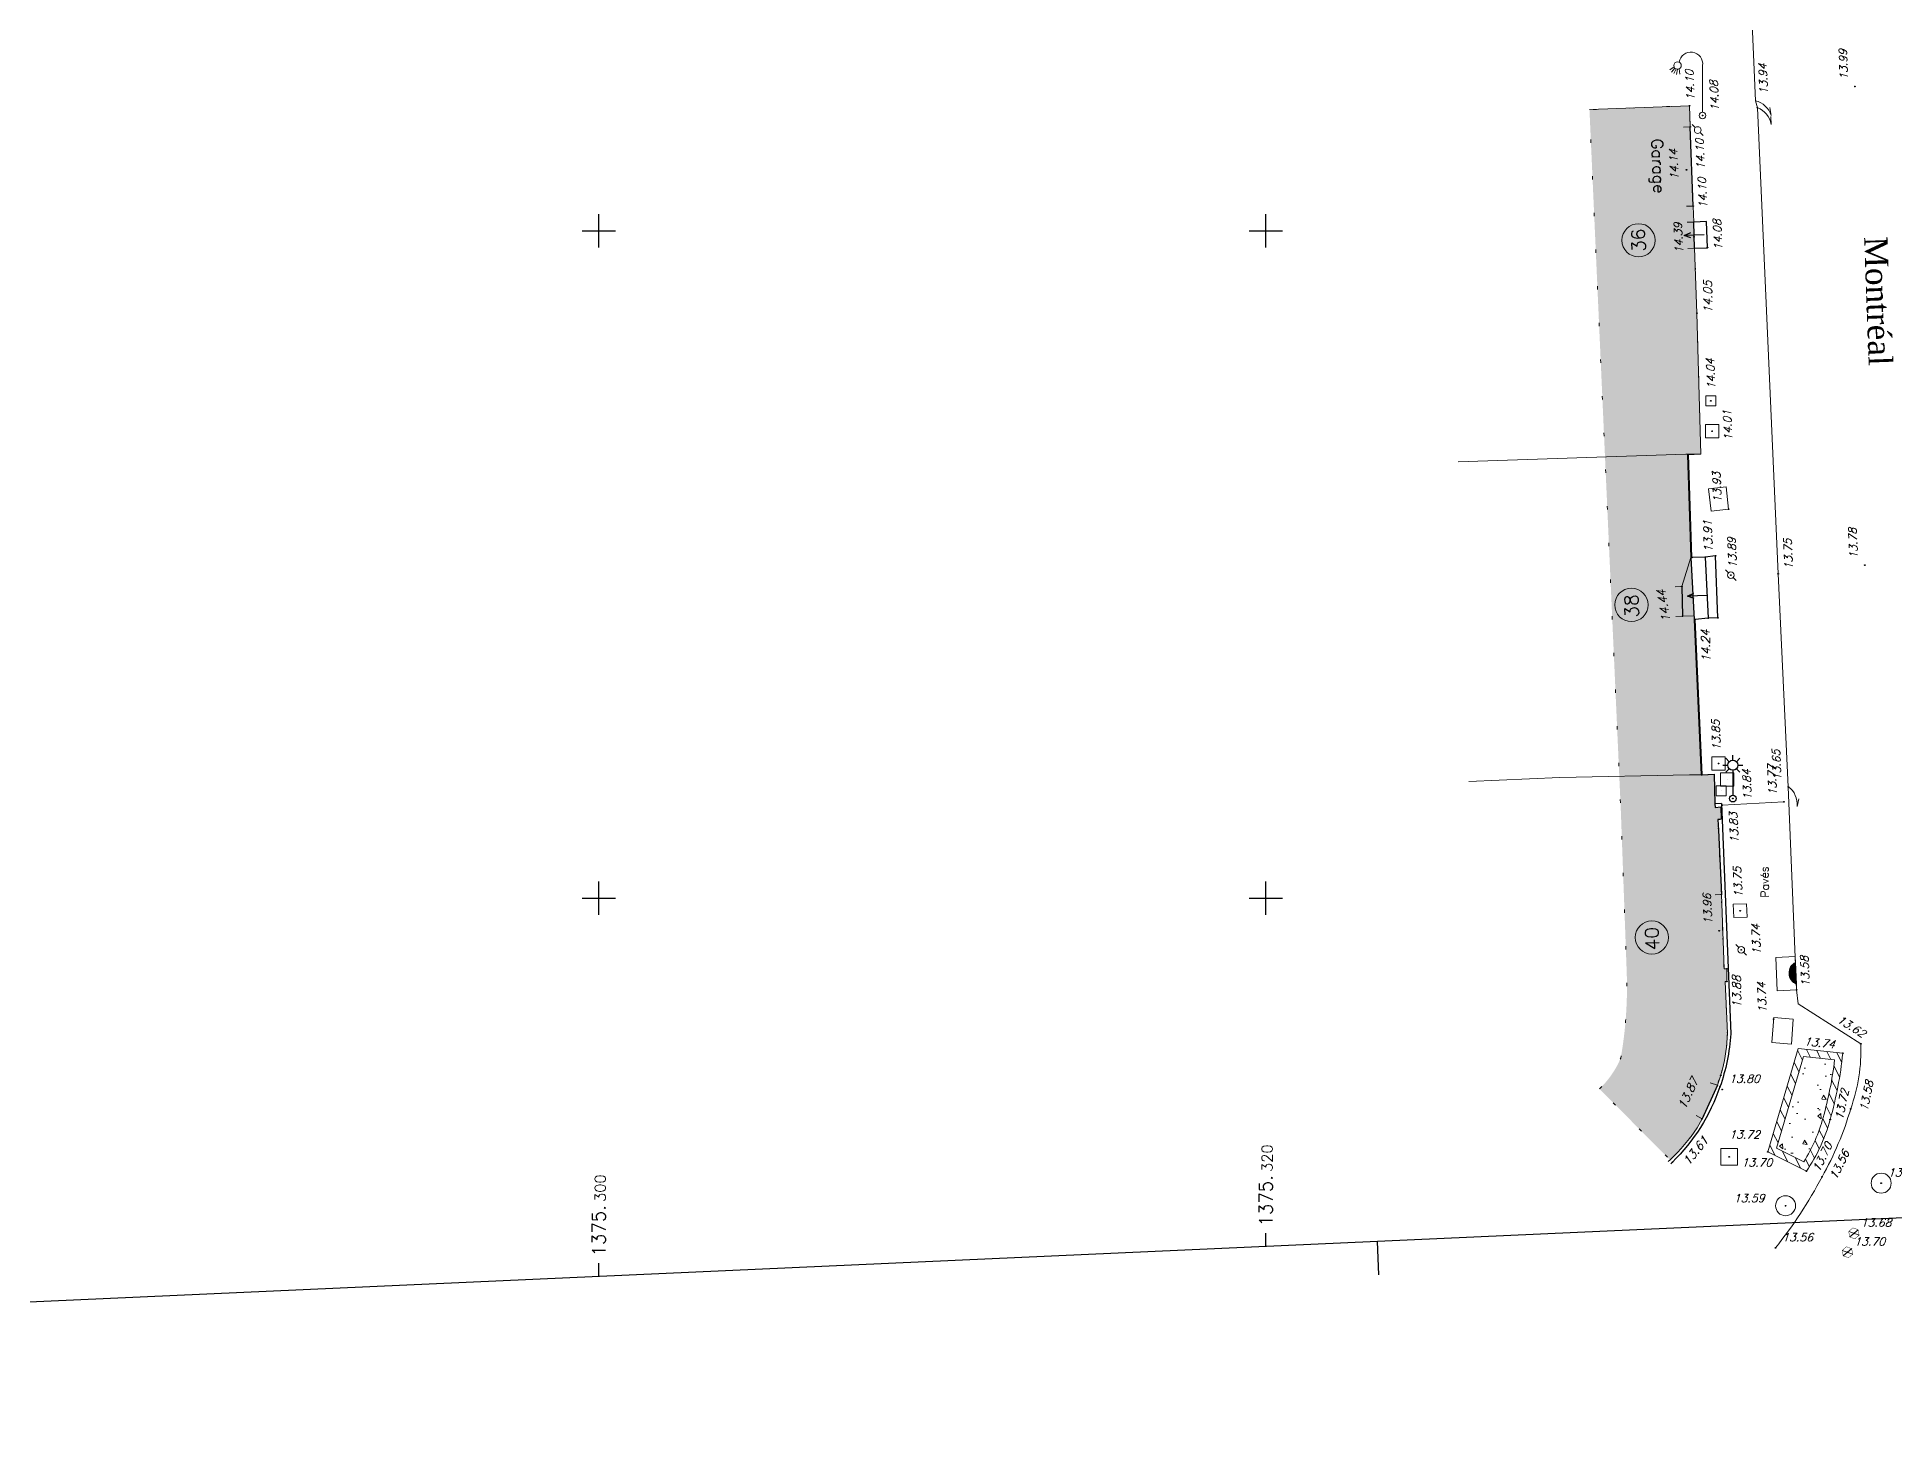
# Model space of a CAD drawing. Header units: metres. Extents: x 1373359 to 1376054, y 5226623 to 5228666.
# Drawn here: x 1375283.2 to 1375338.9, y 5226624.1 to 5226665.8 of the extents above; entities that cross this region are included whole.
import ezdxf
from ezdxf.enums import TextEntityAlignment as Align

# ---------------------------------------------------------------- set-up
doc = ezdxf.new("R2010")
doc.units = ezdxf.units.M
doc.header["$LTSCALE"] = 2
doc.header["$PDMODE"] = 32
doc.header["$PDSIZE"] = 0.02
doc.linetypes.add('POINTILLE', pattern=[0.25, 0, -0.25])
doc.linetypes.add('POINTILLEX2', pattern=[0.5, 0, -0.5])
doc.layers.get('0').update_dxf_attribs({"color": 6})
for name, color, linetype, lineweight in [('ASSEP_P_AFFCAR', 5, 'Continuous', 0), ('ASSEP_P_AFFRON', 5, 'Continuous', 0), ('ASSEP_P_AV--RC', 5, 'Continuous', 9), ('ASSEP_P_SENS', 5, 'Continuous', 0), ('ASSEU_P_AFFCAR', 124, 'Continuous', 9), ('ASSEU_P_AFFRON', 124, 'Continuous', 9), ('CAD_L_PARCELLE', 253, 'Continuous', 0), ('DIVERS_P_POINT', 7, 'Continuous', 9), ('EAU_P_BCH', 4, 'Continuous', 9), ('EAU_P_BCR', 4, 'Continuous', 9), ('ECLAI_P_SUPPE1', 6, 'Continuous', 9), ('EV_F_TEXNATSOL', 7, 'Continuous', 0), ('FDP_F_BATI', 7, 'Continuous', 9), ('FDP_F_TBATNOM', 7, 'Continuous', 9), ('FDP_F_TBATNUM', 7, 'Continuous', 9), ('FDP_L_BATI', 7, 'Continuous', 9), ('FDP_L_HAIE', 3, 'Continuous', 9), ('MOB_P_JARDINIE', 7, 'Continuous', 9), ('TEL_P_AFFREC', 6, 'Continuous', 9), ('VOIE_F_TEXNOM', 7, 'Continuous', 0), ('VOIE_L_BORDREV', 252, 'Continuous', 0), ('VOIE_L_BORDURE', 7, 'Continuous', 9)]:
    doc.layers.add(name, color=color, linetype=linetype, lineweight=lineweight)
for name, color, linetype in [('ECLAI_P_SUPPE0', 6, 'Continuous'), ('FDP_P_SEUILPIE', 7, 'Continuous'), ('MEP_F_CADRE', 7, 'Continuous'), ('MEP_F_CARRO', 7, 'Continuous'), ('MEP_F_TEXCARRO', 7, 'Continuous'), ('TopoAlt', 7, 'Continuous'), ('Topojis', 7, 'Continuous')]:
    doc.layers.add(name, color=color, linetype=linetype)
doc.styles.get("Standard").update_dxf_attribs({"font": 'romans.shx'})
doc.styles.add('TNR', font='TIMES.TTF', dxfattribs={"width": 0.999})

# ---------------------------------------------------------------- blocks, each defined once
blk = doc.blocks.new('Tcpoint')
at = {"color": 0}
blk.add_point((0, 0), dxfattribs=at)
at = {"layer": 'TopoAlt'}
blk.add_attdef('ALT', (0.2, 0.2), '', height=0.24, dxfattribs=at)
blk = doc.blocks.new('u014')
at = {"color": 0}
blk.add_line((0, 0), (0, 0), dxfattribs=at)
blk.add_circle((0, 0), 0.3, dxfattribs=at)
blk = doc.blocks.new('CB019')
at = {"color": 0}
for p, q in [((-0.156, -0.057), (0.156, 0.057)), ((-0.126, 0.109), (0.126, -0.109))]:
    blk.add_line(p, q, dxfattribs=at)
at = {"color": 0, "const_width": 0.012}
blk.add_lwpolyline([(-0.03, -0.164), (0.126, -0.109), (0.156, 0.057), (0.03, 0.164), (-0.126, 0.109), (-0.156, -0.057)], close=True, dxfattribs=at)
blk = doc.blocks.new('CB015')
at = {"color": 0}
blk.add_line((0, 0), (0, 0), dxfattribs=at)
blk.add_lwpolyline([(-0.25, -0.25), (-0.25, 0.25), (0.25, 0.25), (0.25, -0.25)], close=True, dxfattribs=at)
blk = doc.blocks.new('CB008')
blk.add_hatch(color=0).paths.add_polyline_path([(0.174, 0), (0.826, 0, 0.642037)])
at = {"color": 0}
for points in [[(0, 0.586), (1, 0.586)], [(0, 0), (0, 0.586)], [(1, 0), (1, 0.586)], [(0, 0), (0.174, 0)], [(0.174, 0), (0.826, 0)], [(0.826, 0), (1, 0)]]:
    blk.add_lwpolyline(points, dxfattribs=at)
blk.add_arc((0.5, -0.149), 0.358, 24.596, 155.404, dxfattribs=at)
blk = doc.blocks.new('a001')
at = {"color": 0}
for points in [[(0.160355, 0.160355), (0.070711, 0.070711)], [(-0.070711, -0.070711), (-0.160355, -0.160355)]]:
    blk.add_lwpolyline(points, dxfattribs=at)
blk.add_circle((0, 0), 0.1, dxfattribs=at)
blk = doc.blocks.new('CB014')
at = {"color": 0}
blk.add_line((0, 0), (0, 0), dxfattribs=at)
blk.add_lwpolyline([(-0.2, -0.2), (-0.2, 0.2), (0.2, 0.2), (0.2, -0.2)], close=True, dxfattribs=at)
blk = doc.blocks.new('CB013')
at = {"color": 0}
blk.add_line((0, 0), (0, 0), dxfattribs=at)
blk.add_lwpolyline([(-0.15, -0.15), (-0.15, 0.15), (0.15, 0.15), (0.15, -0.15)], close=True, dxfattribs=at)
blk = doc.blocks.new('l009')
at = {"color": 0}
for points in [[(-0.212132, 1.212132), (-0.106066, 1.106066)], [(0, 1.15), (0, 1.3)], [(0.212132, 1.212132), (0.106066, 1.106066)], [(-0.3, 1), (-0.15, 1)], [(-0.106066, 0.893934), (-0.212132, 0.787868)], [(0, 0.85), (0, 0.85), (0, 0.1)], [(0.106066, 0.893934), (0.212132, 0.787868)], [(0.15, 1), (0.3, 1)]]:
    blk.add_lwpolyline(points, dxfattribs=at)
for centre, radius in [((0, 1), 0.15), ((0, 0), 0.1)]:
    blk.add_circle(centre, radius, dxfattribs=at)
blk = doc.blocks.new('CB011')
at = {"color": 0, "flags": 128}
blk.add_lwpolyline([(0, 0, 0.263702), (-0.602, 0.237), (-0.374, 0.3)], format="xyb", dxfattribs=at)
blk = doc.blocks.new('CB001')
at = {"color": 0, "linetype": 'Continuous'}
for p, q in [((0, 1), (0, 0)), ((0, 1), (1, 1)), ((1, 1), (1, 0)), ((0, 0), (1, 0))]:
    blk.add_line(p, q, dxfattribs=at)
blk = doc.blocks.new('l003')
at = {"color": 0}
for points in [[(-0.855244, 1.462269), (-0.984837, 1.372556)], [(-0.830421, 1.422331), (-0.931041, 1.303495)], [(-0.792944, 1.396773), (-0.86024, 1.256612)], [(-0.752708, 1.388229), (-0.78082, 1.234594)], [(-0.700628, 1.399688), (-0.684459, 1.240974)], [(0, 0.1), (0, 1.5)]]:
    blk.add_lwpolyline(points, dxfattribs=at)
for centre, radius in [((-0.75, 1.5), 0.111803), ((0, 0), 0.1)]:
    blk.add_circle(centre, radius, dxfattribs=at)
blk.add_arc((-0.35, 1.55), 0.353553, 351.869898, 171.869898, dxfattribs=at)

msp = doc.modelspace()

# ---------------------------------------------------------------- hatches: boundary and pattern name
at = {"layer": 'FDP_F_BATI'}
h = msp.add_hatch(color=9, dxfattribs=at)
edge = h.paths.add_edge_path()
edge.add_arc((1375328.117, 5226636.277), 2.743, 313.4366, 337.063)
edge.add_arc((1375318.684, 5226637.337), 12.147, 349.9056, 362.0822)
edge.add_line((1375330.823, 5226637.778), (1375330.647, 5226642.613))
edge.add_line((1375330.647, 5226642.613), (1375329.706, 5226663.634))
edge.add_line((1375329.706, 5226663.634), (1375332.704, 5226663.751))
edge.add_line((1375332.704, 5226663.751), (1375332.728, 5226663.121))
edge.add_line((1375332.728, 5226663.121), (1375332.816, 5226660.746))
edge.add_line((1375332.816, 5226660.746), (1375332.833, 5226660.266))
edge.add_line((1375332.833, 5226660.266), (1375332.86, 5226659.48))
edge.add_line((1375332.86, 5226659.48), (1375332.928, 5226657.533))
edge.add_line((1375332.928, 5226657.533), (1375333.049, 5226653.304))
edge.add_line((1375333.049, 5226653.304), (1375332.649, 5226653.293))
edge.add_line((1375332.649, 5226653.293), (1375332.749, 5226650.212))
edge.add_line((1375332.749, 5226650.212), (1375332.839, 5226648.468))
edge.add_line((1375332.839, 5226648.468), (1375332.844, 5226648.356))
edge.add_line((1375332.844, 5226648.356), (1375333.054, 5226643.698))
edge.add_line((1375333.054, 5226643.698), (1375333.444, 5226643.716))
edge.add_line((1375333.444, 5226643.716), (1375333.475, 5226642.724))
edge.add_line((1375333.475, 5226642.724), (1375333.645, 5226642.735))
edge.add_line((1375333.645, 5226642.735), (1375333.654, 5226642.365))
edge.add_line((1375333.654, 5226642.365), (1375333.557, 5226642.36))
edge.add_line((1375333.557, 5226642.36), (1375333.572, 5226642.045))
edge.add_line((1375333.572, 5226642.045), (1375333.59, 5226641.67))
edge.add_line((1375333.59, 5226641.67), (1375333.662, 5226640.111))
edge.add_line((1375333.662, 5226640.111), (1375333.741, 5226637.884))
edge.add_line((1375333.741, 5226637.884), (1375333.821, 5226637.887))
edge.add_line((1375333.821, 5226637.887), (1375333.829, 5226637.501))
edge.add_line((1375333.829, 5226637.501), (1375333.779, 5226637.504))
edge.add_line((1375333.779, 5226637.504), (1375333.841, 5226635.945))
edge.add_arc((1375329.159, 5226636.038), 4.683, 343.3039, 358.8561, ccw=False)
edge.add_arc((1375340.456, 5226632.194), 7.255, 159.8532, 162.3538)
edge.add_line((1375333.542, 5226634.393), (1375333.082, 5226633.39))
edge.add_arc((1375356.299, 5226621.047), 26.294, 152.0042, 152.6721)
edge.add_arc((1375328.047, 5226636.463), 5.926, 313.4391, 325.6412, ccw=False)
edge.add_line((1375332.122, 5226632.16), (1375330.003, 5226634.285))
at = {"layer": 'FDP_L_HAIE'}
h = msp.add_hatch(dxfattribs=at)
h.set_pattern_fill('AR-CONC', color=256, scale=0.008, style=0)
h.set_pattern_definition([(302.0312, (1375293.2492, 5226746.5096), (-0.570923, -1.347051), [0.1524, -1.6764]), (247.0312, (1375293.2492, 5226746.5096), (1.540881, -0.203335), [0.12192, -1.34112]), (352.4822, (1375293.2016, 5226746.3973), (0.96995, -1.550389), [0.12952, -1.42472]), (298.2154, (1375293.6358, 5226746.3842), (-0.988954, -1.959097), [0.2286, -2.5146]), (348.6668, (1375293.5534, 5226746.221), (1.296948, -2.417242), [0.19428, -2.13708]), (243.2152, (1375293.6358, 5226746.3842), (1.296943, -2.417244), [0.18288, -2.01168]), (273.0312, (1375293.4764, 5226746.2223), (-1.152404, -0.901368), [0.1524, -1.6764]), (218.0312, (1375293.4764, 5226746.2223), (1.249107, -0.924875), [0.12192, -1.34112]), (323.4826, (1375293.3804, 5226746.1471), (0.096707, -1.826241), [0.12952, -1.42472]), (289.53123, (1375293.2492, 5226746.50957), (0.6358242, -0.2321845), [0, -1.324864, 0, -1.36144, 0, -1.3462]), (259.5312, (1375293.2492, 5226746.5096), (0.5974438, -0.7557287), [0, -0.776224, 0, -1.294384, 0, -0.51308]), (219.53123, (1375293.389, 5226746.9406), (-0.3782307, -1.0176786), [0, -0.508, 0, -1.58496, 0, -2.10312]), (209.5312, (1375293.4517, 5226747.1339), (-0.172091, -1.1899855), [0, -0.6604, 0, -1.052576, 0, -1.49352])])
h.paths.add_polyline_path([(1375336.134, 5226632.103, 0.075244), (1375336.712, 5226633.425, 0.037875), (1375337.059, 5226635.156), (1375336.128, 5226635.254), (1375335.318, 5226632.511)])
at = {"layer": 'MOB_P_JARDINIE'}
h = msp.add_hatch(dxfattribs=at)
h.set_pattern_fill('ANSI31', color=256, scale=0.08, style=0)
h.set_pattern_definition([(297.03123, (1375293.2492, 5226746.50957), (0.2262528, 0.1154369), [])])
edge = h.paths.add_edge_path(flags=16)
edge.add_arc((1375332.054, 5226634.675), 4.823, 327.7703, 344.9825)
edge.add_arc((1375325.476, 5226636.576), 11.669, 344.3316, 353.0077)
edge.add_line((1375337.059, 5226635.156), (1375336.128, 5226635.254))
edge.add_line((1375336.128, 5226635.254), (1375335.318, 5226632.511))
edge.add_line((1375335.318, 5226632.511), (1375336.134, 5226632.103))
edge = h.paths.add_edge_path()
edge.add_arc((1375332.054, 5226634.675), 5.043, 325.4992, 344.9682)
edge.add_arc((1375325.476, 5226636.576), 11.889, 344.3376, 354.0862)
edge.add_line((1375337.302, 5226635.352), (1375335.969, 5226635.492))
edge.add_line((1375335.969, 5226635.492), (1375335.055, 5226632.397))
edge.add_line((1375335.055, 5226632.397), (1375336.21, 5226631.818))

# ---------------------------------------------------------------- linework, layer by layer
at = {"layer": 'CAD_L_PARCELLE', "elevation": -14.421, "flags": 128}
for points in [[(1375333.049, 5226653.304), (1375332.591, 5226653.308), (1375325.769, 5226653.084)], [(1375333.054, 5226643.698), (1375332.71, 5226643.701), (1375328.814, 5226643.617), (1375326.087, 5226643.501)]]:
    msp.add_lwpolyline(points, dxfattribs=at)
at = {"layer": 'FDP_F_BATI', "color": 255, "linetype": 'POINTILLE', "ltscale": 2, "flags": 128}
msp.add_lwpolyline([(1375330.003, 5226634.285, 0.103456), (1375330.643, 5226635.208, 0.053181), (1375330.823, 5226637.778), (1375330.647, 5226642.613), (1375329.706, 5226663.634), (1375332.704, 5226663.751), (1375332.728, 5226663.121), (1375332.816, 5226660.746), (1375332.833, 5226660.266), (1375332.86, 5226659.48), (1375332.928, 5226657.533), (1375333.049, 5226653.304), (1375332.649, 5226653.293), (1375332.749, 5226650.212), (1375332.839, 5226648.468), (1375332.844, 5226648.356), (1375333.054, 5226643.698), (1375333.444, 5226643.716), (1375333.475, 5226642.724), (1375333.645, 5226642.735), (1375333.654, 5226642.365), (1375333.557, 5226642.36), (1375333.572, 5226642.045), (1375333.59, 5226641.67), (1375333.662, 5226640.111), (1375333.741, 5226637.884), (1375333.821, 5226637.887), (1375333.829, 5226637.501), (1375333.779, 5226637.504), (1375333.841, 5226635.945, -0.067964), (1375333.645, 5226634.693, 0.010911), (1375333.542, 5226634.393), (1375333.082, 5226633.39, 0.002914), (1375332.939, 5226633.118, -0.053292), (1375332.122, 5226632.16)], format="xyb", close=True, dxfattribs=at)
at = {"layer": 'FDP_F_TBATNUM'}
for centre in [(1375331.177, 5226659.718), (1375330.963, 5226648.791, -14.421), (1375331.577, 5226638.824, -14.421)]:
    msp.add_circle(centre, 0.499, dxfattribs=at)
at = {"layer": 'FDP_L_BATI'}
for points in [[(1375332.528, 5226663.114), (1375332.728, 5226663.121), (1375332.704, 5226663.751), (1375329.706, 5226663.634)], [(1375332.633, 5226660.259), (1375332.833, 5226660.266), (1375332.816, 5226660.746), (1375332.616, 5226660.739)], [(1375332.928, 5226657.533), (1375332.86, 5226659.48), (1375332.66, 5226659.474)], [(1375332.649, 5226653.293), (1375333.049, 5226653.304)], [(1375332.749, 5226650.212), (1375332.649, 5226653.293)], [(1375332.779, 5226650.213), (1375332.679, 5226653.294)], [(1375332.474, 5226649.347), (1375332.749, 5226650.212)], [(1375332.274, 5226649.336), (1375332.474, 5226649.347)], [(1375332.294, 5226648.44), (1375332.493, 5226648.451)], [(1375332.493, 5226648.451), (1375332.839, 5226648.468)], [(1375332.874, 5226648.357), (1375333.084, 5226643.7)], [(1375333.478, 5226640.105), (1375333.662, 5226640.111)], [(1375333.662, 5226640.111), (1375333.741, 5226637.884), (1375333.821, 5226637.887)], [(1375333.779, 5226637.504), (1375333.829, 5226637.501)], [(1375333.328, 5226634.467), (1375333.542, 5226634.393)], [(1375332.901, 5226633.484), (1375333.082, 5226633.39)]]:
    msp.add_lwpolyline(points, dxfattribs=at)
at = {"layer": 'FDP_L_BATI', "flags": 128}
for points in [[(1375332.928, 5226657.533), (1375333.049, 5226653.304)], [(1375333.821, 5226637.887), (1375333.829, 5226637.501)], [(1375333.645, 5226634.693), (1375333.542, 5226634.393)], [(1375333.082, 5226633.39), (1375332.939, 5226633.118)]]:
    msp.add_lwpolyline(points, dxfattribs=at)
at = {"layer": 'FDP_L_BATI', "linetype": 'POINTILLEX2', "flags": 128}
msp.add_lwpolyline([(1375332.749, 5226650.212), (1375332.783, 5226649.558), (1375332.829, 5226648.649), (1375332.844, 5226648.356), (1375332.874, 5226648.357), (1375333.084, 5226643.7), (1375333.444, 5226643.716), (1375333.475, 5226642.724), (1375333.645, 5226642.735), (1375333.654, 5226642.365), (1375333.554, 5226642.357), (1375333.572, 5226642.045), (1375333.59, 5226641.67), (1375333.65, 5226640.376), (1375333.662, 5226640.111), (1375333.741, 5226637.884), (1375333.821, 5226637.887), (1375333.829, 5226637.501), (1375333.779, 5226637.504), (1375333.841, 5226635.945, -0.061082), (1375333.691, 5226634.873, 0.008197), (1375333.542, 5226634.393), (1375333.417, 5226634.121), (1375333.194, 5226633.635), (1375333.082, 5226633.39), (1375332.939, 5226633.118, -0.053281), (1375332.122, 5226632.16), (1375332.065, 5226632.106)], format="xyb", dxfattribs=at)
at = {"layer": 'FDP_L_BATI', "flags": 128}
msp.add_lwpolyline([(1375333.779, 5226637.504), (1375333.841, 5226635.945, -0.061082), (1375333.691, 5226634.873, 0.026153), (1375333.645, 5226634.693)], format="xyb", dxfattribs=at)
at = {"layer": 'FDP_L_BATI'}
msp.add_lwpolyline([(1375332.065, 5226632.106), (1375332.122, 5226632.16, 0.053281), (1375332.939, 5226633.118)], format="xyb", dxfattribs=at)
at = {"layer": 'FDP_P_SEUILPIE', "flags": 128}
for points in [[(1375332.816, 5226660.746), (1375332.728, 5226663.121)], [(1375332.86, 5226659.48), (1375333.246, 5226659.493), (1375333.219, 5226660.279), (1375332.833, 5226660.265)], [(1375332.86, 5226659.48), (1375332.833, 5226660.266)], [(1375332.75, 5226659.789), (1375332.547, 5226659.862), (1375332.744, 5226659.949)], [(1375333.146, 5226659.884), (1375332.547, 5226659.862)], [(1375332.846, 5226648.982), (1375332.643, 5226649.053), (1375332.839, 5226649.142)], [(1375333.242, 5226649.078), (1375332.643, 5226649.053)]]:
    msp.add_lwpolyline(points, dxfattribs=at)
at = {"layer": 'FDP_P_SEUILPIE', "elevation": -14.421}
for points in [[(1375332.779, 5226650.213), (1375332.749, 5226650.212)], [(1375332.749, 5226650.212), (1375332.844, 5226648.356)], [(1375333.486, 5226650.26), (1375333.18, 5226650.222), (1375332.779, 5226650.213)], [(1375332.874, 5226648.357), (1375332.844, 5226648.356)], [(1375332.844, 5226648.356), (1375333.054, 5226643.698), (1375333.084, 5226643.7), (1375333.444, 5226643.716), (1375333.468, 5226642.834), (1375333.475, 5226642.724), (1375333.645, 5226642.735), (1375333.654, 5226642.365), (1375333.557, 5226642.36), (1375333.572, 5226642.045), (1375333.662, 5226640.111)], [(1375333.557, 5226648.405), (1375333.263, 5226648.389), (1375332.874, 5226648.357)], [(1375333.666, 5226642.838), (1375333.468, 5226642.834)], [(1375333.542, 5226634.393), (1375333.082, 5226633.39)]]:
    msp.add_lwpolyline(points, dxfattribs=at)
at = {"layer": 'FDP_P_SEUILPIE', "elevation": -14.421, "flags": 128}
for points in [[(1375333.18, 5226650.222), (1375333.263, 5226648.389)], [(1375333.557, 5226648.405), (1375333.486, 5226650.26)], [(1375332.474, 5226649.347), (1375332.493, 5226648.451)]]:
    msp.add_lwpolyline(points, dxfattribs=at)
msp.add_lwpolyline([(1375333.666, 5226642.838), (1375333.941, 5226635.941, -0.069012), (1375333.618, 5226634.343, -0.113856), (1375332.191, 5226632.087), (1375332.141, 5226632.041)], format="xyb", dxfattribs=at)
at = {"layer": 'MEP_F_CADRE', "flags": 128}
for points in [[(1375193.192, 5226741.78), (1375276.098, 5226745.507), (1375273.475, 5226803.848), (1375440.307, 5226811.347), (1375448.219, 5226635.325), (1375198.471, 5226624.098), (1375193.182, 5226741.779)], [(1375323.39, 5226628.712), (1375323.345, 5226629.711)]]:
    msp.add_lwpolyline(points, dxfattribs=at)
at = {"layer": 'MEP_F_CARRO'}
for p, q in [((1375300, 5226659.5), (1375300, 5226660.5)), ((1375320, 5226659.5), (1375320, 5226660.5)), ((1375299.5, 5226660), (1375300.5, 5226660)), ((1375319.5, 5226660), (1375320.5, 5226660)), ((1375300, 5226639.5), (1375300, 5226640.5)), ((1375320, 5226639.5), (1375320, 5226640.5)), ((1375299.5, 5226640), (1375300.5, 5226640)), ((1375319.5, 5226640), (1375320.5, 5226640))]:
    msp.add_line(p, q, dxfattribs=at)
at = {"layer": 'MEP_F_TEXCARRO'}
for p, q in [((1375320, 5226629.561), (1375320, 5226629.961)), ((1375300, 5226628.662), (1375300, 5226629.062))]:
    msp.add_line(p, q, dxfattribs=at)
at = {"layer": 'MOB_P_JARDINIE', "flags": 128}
for points in [[(1375336.21, 5226631.818, 0.085154), (1375336.924, 5226633.367, 0.042562), (1375337.302, 5226635.352), (1375335.969, 5226635.492), (1375335.055, 5226632.397)], [(1375336.134, 5226632.103, 0.075244), (1375336.712, 5226633.425, 0.037875), (1375337.059, 5226635.156), (1375336.128, 5226635.254), (1375335.318, 5226632.511)]]:
    msp.add_lwpolyline(points, format="xyb", close=True, dxfattribs=at)
at = {"layer": 'VOIE_L_BORDREV', "flags": 128}
msp.add_lwpolyline([(1375335.537, 5226642.889), (1375333.686, 5226642.792)], dxfattribs=at)
at = {"layer": 'VOIE_L_BORDURE', "flags": 128}
msp.add_lwpolyline([(1375335.283, 5226629.518, 0.046536), (1375336.681, 5226631.649, 0.057282), (1375337.54, 5226633.69, 0.096192), (1375337.844, 5226635.636), (1375335.964, 5226636.838), (1375335.919, 5226637.253), (1375335.669, 5226643.343), (1375335.365, 5226649.722), (1375334.742, 5226663.692), (1375334.681, 5226663.901), (1375334.086, 5226677.786), (1375333.967, 5226679.824), (1375333.408, 5226691.684), (1375333.351, 5226692.691)], format="xyb", dxfattribs=at)

# ---------------------------------------------------------------- block references
at = {"layer": 'ASSEP_P_AFFCAR', "yscale": -1}
msp.add_blockref('CB013', (1375333.656, 5226643.215), dxfattribs=at)
at = {"layer": 'ASSEP_P_AFFCAR', "xscale": 0.7525093394350194, "yscale": 0.5877798566486808, "rotation": 85.88359838050329}
msp.add_blockref('CB001', (1375335.764, 5226635.63), dxfattribs=at)
at = {"layer": 'ASSEP_P_AFFRON', "yscale": -1}
msp.add_blockref('u014', (1375335.587, 5226630.785), dxfattribs=at)
at = {"layer": 'ASSEP_P_AV--RC', "rotation": 92.35125224707919}
msp.add_blockref('CB008', (1375335.919, 5226637.253), dxfattribs=at)
at = {"layer": 'ASSEP_P_SENS'}
for p, yscale, rotation in [((1375334.681, 5226663.901), -0.9999999999523701, 115.6479494020419), ((1375334.742, 5226663.692), -0.9999999999998453, 108.0946469493154), ((1375335.669, 5226643.343), -0.999999999965183, 92.66050763526754)]:
    msp.add_blockref('CB011', p, dxfattribs=dict(at, yscale=yscale, rotation=rotation))
at = {"layer": 'ASSEU_P_AFFCAR', "yscale": -1}
for name, p in [('CB013', (1375333.345, 5226654.905)), ('CB014', (1375333.381, 5226653.994)), ('CB014', (1375333.578, 5226644.035)), ('CB014', (1375333.837, 5226643.556))]:
    msp.add_blockref(name, p, dxfattribs=at)
at = {"layer": 'ASSEU_P_AFFCAR', "yscale": -0.999999999965183, "rotation": 92.66050763526754}
msp.add_blockref('CB014', (1375334.224, 5226639.627), dxfattribs=at)
at = {"layer": 'ASSEU_P_AFFRON', "yscale": -1}
msp.add_blockref('u014', (1375338.454, 5226631.46), dxfattribs=at)
at = {"layer": 'DIVERS_P_POINT', "yscale": -1}
msp.add_blockref('CB015', (1375333.896, 5226632.247), dxfattribs=at)
at = {"layer": 'EAU_P_BCH', "yscale": -1}
for p in [(1375337.636, 5226629.957), (1375337.443, 5226629.39)]:
    msp.add_blockref('CB019', p, dxfattribs=at)
at = {"layer": 'EAU_P_BCR', "yscale": -1}
for p in [(1375332.951, 5226663.024), (1375333.946, 5226649.685), (1375334.258, 5226638.451)]:
    msp.add_blockref('a001', p, dxfattribs=at)
at = {"layer": 'ECLAI_P_SUPPE0'}
msp.add_blockref('l009', (1375334.005, 5226642.986), dxfattribs=at)
at = {"layer": 'ECLAI_P_SUPPE1'}
msp.add_blockref('l003', (1375333.098, 5226663.458), dxfattribs=at)
at = {"layer": 'TEL_P_AFFREC', "xscale": 0.6735939549376467, "yscale": 0.5265120342893636, "rotation": 96.44959891054609}
msp.add_blockref('CB001', (1375333.879, 5226651.662), dxfattribs=at)
at = {"layer": 'Topojis'}
ref = msp.add_blockref('Tcpoint', (1375337.666, 5226664.332), dxfattribs=dict(at, rotation=92.23805811783524))
ref.add_attrib('ALT', '13.99', (1375337.458, 5226664.524), dxfattribs={"layer": 'TopoAlt', "height": 0.24, "rotation": 92.2381, "oblique": 18})
ref = msp.add_blockref('Tcpoint', (1375332.704, 5226663.751), dxfattribs=dict(at, rotation=92.66050763526754))
ref.add_attrib('ALT', '14.10', (1375332.862, 5226663.91), dxfattribs={"layer": 'TopoAlt', "height": 0.24, "rotation": 92.6605, "oblique": 18})
ref = msp.add_blockref('Tcpoint', (1375334.742, 5226663.692), dxfattribs=dict(at, rotation=92.66050761853766))
ref.add_attrib('ALT', '13.94', (1375335.058, 5226664.093), dxfattribs={"layer": 'TopoAlt', "height": 0.24, "rotation": 92.6605, "oblique": 18})
ref = msp.add_blockref('Tcpoint', (1375333.098, 5226663.458), dxfattribs=dict(at, rotation=92.66050763526754))
ref.add_attrib('ALT', '14.08', (1375333.592, 5226663.588), dxfattribs={"layer": 'TopoAlt', "height": 0.24, "rotation": 92.6605, "oblique": 18})
ref = msp.add_blockref('Tcpoint', (1375332.728, 5226663.121), dxfattribs=dict(at, rotation=92.66050763526754))
ref.add_attrib('ALT', '14.10', (1375333.166, 5226661.842), dxfattribs={"layer": 'TopoAlt', "height": 0.24, "rotation": 92.6605, "oblique": 18})
ref = msp.add_blockref('Tcpoint', (1375332.616, 5226661.832), dxfattribs=dict(at, rotation=92.66050763526754))
ref.add_attrib('ALT', '14.14', (1375332.378, 5226661.531), dxfattribs={"layer": 'TopoAlt', "height": 0.24, "rotation": 92.6605, "oblique": 18})
ref = msp.add_blockref('Tcpoint', (1375332.816, 5226660.746), dxfattribs=dict(at, rotation=92.66050763526754))
ref.add_attrib('ALT', '14.10', (1375333.238, 5226660.674), dxfattribs={"layer": 'TopoAlt', "height": 0.24, "rotation": 92.6605, "oblique": 18})
ref = msp.add_blockref('Tcpoint', (1375332.84, 5226659.822), dxfattribs=dict(at, rotation=92.66050763526754))
ref.add_attrib('ALT', '14.39', (1375332.517, 5226659.326), dxfattribs={"layer": 'TopoAlt', "height": 0.24, "rotation": 92.6605, "oblique": 18})
ref = msp.add_blockref('Tcpoint', (1375333.245, 5226659.506), dxfattribs=dict(at, rotation=92.66050763526754))
ref.add_attrib('ALT', '14.08', (1375333.691, 5226659.421), dxfattribs={"layer": 'TopoAlt', "height": 0.24, "rotation": 92.6605, "oblique": 18})
ref = msp.add_blockref('Tcpoint', (1375332.928, 5226657.533, -14.421), dxfattribs=dict(at, rotation=90.45687690248906))
ref.add_attrib('ALT', '14.05', (1375333.387, 5226657.528, -14.421), dxfattribs={"layer": 'TopoAlt', "height": 0.254, "rotation": 90.4569, "oblique": 18})
ref = msp.add_blockref('Tcpoint', (1375333.345, 5226654.905), dxfattribs=dict(at, rotation=92.66050763526754))
ref.add_attrib('ALT', '14.04', (1375333.483, 5226655.253), dxfattribs={"layer": 'TopoAlt', "height": 0.24, "rotation": 92.6605, "oblique": 18})
ref = msp.add_blockref('Tcpoint', (1375333.381, 5226653.994), dxfattribs=dict(at, rotation=92.66050763526754))
ref.add_attrib('ALT', '14.01', (1375333.991, 5226653.711), dxfattribs={"layer": 'TopoAlt', "height": 0.24, "rotation": 92.6605, "oblique": 18})
ref = msp.add_blockref('Tcpoint', (1375333.879, 5226651.662), dxfattribs=dict(at, rotation=92.66050763526754))
ref.add_attrib('ALT', '13.93', (1375333.67, 5226651.853), dxfattribs={"layer": 'TopoAlt', "height": 0.24, "rotation": 92.6605, "oblique": 18})
ref = msp.add_blockref('Tcpoint', (1375333.486, 5226650.26, -14.421), dxfattribs=dict(at, rotation=91.98669612536582))
ref.add_attrib('ALT', '13.91', (1375333.402, 5226650.359, -14.421), dxfattribs={"layer": 'TopoAlt', "height": 0.254, "rotation": 91.9867, "oblique": 18})
ref = msp.add_blockref('Tcpoint', (1375333.946, 5226649.685), dxfattribs=dict(at, rotation=92.66050763526754))
ref.add_attrib('ALT', '13.89', (1375334.127, 5226649.892), dxfattribs={"layer": 'TopoAlt', "height": 0.24, "rotation": 92.6605, "oblique": 18})
ref = msp.add_blockref('Tcpoint', (1375335.365, 5226649.722), dxfattribs=dict(at, rotation=92.66050763526754))
ref.add_attrib('ALT', '13.75', (1375335.807, 5226649.852), dxfattribs={"layer": 'TopoAlt', "height": 0.24, "rotation": 92.6605, "oblique": 18})
ref = msp.add_blockref('Tcpoint', (1375337.963, 5226649.985), dxfattribs=dict(at, rotation=92.66050763526754))
ref.add_attrib('ALT', '13.78', (1375337.754, 5226650.176), dxfattribs={"layer": 'TopoAlt', "height": 0.24, "rotation": 92.6605, "oblique": 18})
for p, rotation in [((1375332.779, 5226650.213, -14.421), 359.5527877026278), ((1375333.18, 5226650.222, -14.421), 359.5527877026278), ((1375332.474, 5226649.347, -14.421), 359.5527877026278), ((1375333.557, 5226648.405, -14.421), 359.5527877026278), ((1375333.263, 5226648.389, -14.421), 359.5527877026278), ((1375333.662, 5226640.111, -14.421), 91.34467364808553), ((1375333.821, 5226637.887, -14.421), 91.85674712413066), ((1375333.645, 5226634.693, -14.421), 85.66378857662833), ((1375333.618, 5226634.343, -14.421), 359.5527877026278)]:
    msp.add_blockref('Tcpoint', p, dxfattribs=dict(at, rotation=rotation))
ref = msp.add_blockref('Tcpoint', (1375332.493, 5226648.451, -14.421), dxfattribs=dict(at, rotation=99.61745853454516))
ref.add_attrib('ALT', '14.44', (1375332.136, 5226648.297, -14.421), dxfattribs={"layer": 'TopoAlt', "height": 0.254, "rotation": 99.6175, "oblique": 18})
ref = msp.add_blockref('Tcpoint', (1375332.874, 5226648.357, -14.421), dxfattribs=dict(at, rotation=91.98669612536582))
ref.add_attrib('ALT', '14.24', (1375333.337, 5226647.072, -14.421), dxfattribs={"layer": 'TopoAlt', "height": 0.254, "rotation": 91.9867, "oblique": 18})
ref = msp.add_blockref('Tcpoint', (1375333.578, 5226644.035), dxfattribs=dict(at, rotation=92.66050763526754))
ref.add_attrib('ALT', '13.85', (1375333.645, 5226644.427), dxfattribs={"layer": 'TopoAlt', "height": 0.24, "rotation": 92.6605, "oblique": 18})
ref = msp.add_blockref('Tcpoint', (1375335.537, 5226642.889), dxfattribs=dict(at, rotation=92.66050763526754))
ref.add_attrib('ALT', '13.77', (1375335.327, 5226643.079), dxfattribs={"layer": 'TopoAlt', "height": 0.24, "rotation": 92.6605, "oblique": 18})
ref = msp.add_blockref('Tcpoint', (1375335.669, 5226643.343), dxfattribs=dict(at, rotation=92.66050763526754))
ref.add_attrib('ALT', '13.65', (1375335.46, 5226643.533), dxfattribs={"layer": 'TopoAlt', "height": 0.24, "rotation": 92.6605, "oblique": 18})
ref = msp.add_blockref('Tcpoint', (1375334.005, 5226642.986), dxfattribs=dict(at, rotation=92.66050763526754))
ref.add_attrib('ALT', '13.84', (1375334.572, 5226642.942), dxfattribs={"layer": 'TopoAlt', "height": 0.24, "rotation": 92.6605, "oblique": 18})
ref = msp.add_blockref('Tcpoint', (1375333.686, 5226642.792), dxfattribs=dict(at, rotation=92.66050763526754))
ref.add_attrib('ALT', '13.83', (1375334.178, 5226641.652), dxfattribs={"layer": 'TopoAlt', "height": 0.24, "rotation": 92.6605, "oblique": 18})
ref = msp.add_blockref('Tcpoint', (1375334.224, 5226639.627), dxfattribs=dict(at, rotation=92.66050763526754))
ref.add_attrib('ALT', '13.75', (1375334.297, 5226640.018), dxfattribs={"layer": 'TopoAlt', "height": 0.24, "rotation": 92.6605, "oblique": 18})
ref = msp.add_blockref('Tcpoint', (1375333.597, 5226639.026), dxfattribs=dict(at, rotation=92.66050763526754))
ref.add_attrib('ALT', '13.96', (1375333.388, 5226639.217), dxfattribs={"layer": 'TopoAlt', "height": 0.24, "rotation": 92.6605, "oblique": 18})
ref = msp.add_blockref('Tcpoint', (1375334.258, 5226638.451), dxfattribs=dict(at, rotation=92.66050763526754))
ref.add_attrib('ALT', '13.74', (1375334.846, 5226638.305), dxfattribs={"layer": 'TopoAlt', "height": 0.24, "rotation": 92.6605, "oblique": 18})
ref = msp.add_blockref('Tcpoint', (1375335.919, 5226637.253), dxfattribs=dict(at, rotation=92.66050763526754))
ref.add_attrib('ALT', '13.58', (1375336.311, 5226637.349), dxfattribs={"layer": 'TopoAlt', "height": 0.24, "rotation": 92.6605, "oblique": 18})
ref = msp.add_blockref('Tcpoint', (1375333.829, 5226637.501, -14.421), dxfattribs=dict(at, rotation=91.00253627028029))
ref.add_attrib('ALT', '13.88', (1375334.257, 5226636.702, -14.421), dxfattribs={"layer": 'TopoAlt', "height": 0.254, "rotation": 91.0025, "oblique": 18})
ref = msp.add_blockref('Tcpoint', (1375335.228, 5226636.373), dxfattribs=dict(at, rotation=92.66050763526754))
ref.add_attrib('ALT', '13.74', (1375335.019, 5226636.563), dxfattribs={"layer": 'TopoAlt', "height": 0.24, "rotation": 92.6605, "oblique": 18})
ref = msp.add_blockref('Tcpoint', (1375337.844, 5226635.636), dxfattribs=dict(at, rotation=327.3910443848983))
ref.add_attrib('ALT', '13.62', (1375337.107, 5226636.311), dxfattribs={"layer": 'TopoAlt', "height": 0.24, "rotation": 327.391, "oblique": 18})
ref = msp.add_blockref('Tcpoint', (1375337.302, 5226635.352), dxfattribs=dict(at, rotation=353.9904112829738))
ref.add_attrib('ALT', '13.74', (1375336.134, 5226635.595), dxfattribs={"layer": 'TopoAlt', "height": 0.24, "rotation": 353.9904, "oblique": 18})
ref = msp.add_blockref('Tcpoint', (1375333.082, 5226633.39, -14.421), dxfattribs=dict(at, rotation=65.21008728858443))
ref.add_attrib('ALT', '13.87', (1375332.574, 5226633.651, -14.421), dxfattribs={"layer": 'TopoAlt', "height": 0.254, "rotation": 65.2101, "oblique": 18})
ref = msp.add_blockref('Tcpoint', (1375333.689, 5226634.27), dxfattribs=at)
ref.add_attrib('ALT', '13.80', (1375333.889, 5226634.47), dxfattribs={"layer": 'TopoAlt', "height": 0.24, "oblique": 18})
ref = msp.add_blockref('Tcpoint', (1375337.54, 5226633.69), dxfattribs=dict(at, rotation=78.52818032732864))
ref.add_attrib('ALT', '13.58', (1375338.039, 5226633.595), dxfattribs={"layer": 'TopoAlt', "height": 0.24, "rotation": 78.5282, "oblique": 18})
ref = msp.add_blockref('Tcpoint', (1375336.924, 5226633.367), dxfattribs=dict(at, rotation=78.52818032732864))
ref.add_attrib('ALT', '13.72', (1375337.301, 5226633.34), dxfattribs={"layer": 'TopoAlt', "height": 0.24, "rotation": 78.5282, "oblique": 18})
ref = msp.add_blockref('Tcpoint', (1375332.191, 5226632.087, -14.421), dxfattribs=dict(at, rotation=51.21862257318649))
ref.add_attrib('ALT', '13.61', (1375332.677, 5226631.967, -14.421), dxfattribs={"layer": 'TopoAlt', "height": 0.254, "rotation": 51.2186, "oblique": 18})
ref = msp.add_blockref('Tcpoint', (1375335.055, 5226632.397), dxfattribs=at)
ref.add_attrib('ALT', '13.72', (1375333.892, 5226632.799), dxfattribs={"layer": 'TopoAlt', "height": 0.24, "oblique": 18})
ref = msp.add_blockref('Tcpoint', (1375333.896, 5226632.247), dxfattribs=at)
ref.add_attrib('ALT', '13.70', (1375334.261, 5226631.961), dxfattribs={"layer": 'TopoAlt', "height": 0.24, "oblique": 18})
ref = msp.add_blockref('Tcpoint', (1375336.21, 5226631.818), dxfattribs=dict(at, rotation=64.16408999585208))
ref.add_attrib('ALT', '13.70', (1375336.592, 5226631.769), dxfattribs={"layer": 'TopoAlt', "height": 0.24, "rotation": 64.1641, "oblique": 18})
ref = msp.add_blockref('Tcpoint', (1375336.681, 5226631.649), dxfattribs=dict(at, rotation=64.16408999585208))
ref.add_attrib('ALT', '13.56', (1375337.108, 5226631.539), dxfattribs={"layer": 'TopoAlt', "height": 0.24, "rotation": 64.1641, "oblique": 18})
ref = msp.add_blockref('Tcpoint', (1375338.454, 5226631.46), dxfattribs=at)
ref.add_attrib('ALT', '13.70', (1375338.654, 5226631.66), dxfattribs={"layer": 'TopoAlt', "height": 0.24, "oblique": 18})
ref = msp.add_blockref('Tcpoint', (1375335.587, 5226630.785), dxfattribs=at)
ref.add_attrib('ALT', '13.59', (1375334.029, 5226630.891), dxfattribs={"layer": 'TopoAlt', "height": 0.24, "oblique": 18})
ref = msp.add_blockref('Tcpoint', (1375337.636, 5226629.957), dxfattribs=at)
ref.add_attrib('ALT', '13.68', (1375337.836, 5226630.157), dxfattribs={"layer": 'TopoAlt', "height": 0.24, "oblique": 18})
ref = msp.add_blockref('Tcpoint', (1375335.283, 5226629.518), dxfattribs=at)
ref.add_attrib('ALT', '13.56', (1375335.483, 5226629.718), dxfattribs={"layer": 'TopoAlt', "height": 0.24, "oblique": 18})
ref = msp.add_blockref('Tcpoint', (1375337.443, 5226629.39), dxfattribs=at)
ref.add_attrib('ALT', '13.70', (1375337.643, 5226629.59), dxfattribs={"layer": 'TopoAlt', "height": 0.24, "oblique": 18})

# ---------------------------------------------------------------- texts
at = {"layer": 'EV_F_TEXNATSOL'}
msp.add_text('Pavés', height=0.24, rotation=91.2035, dxfattribs=at).set_placement((1375335.09, 5226640.02, -14.421))
at = {"layer": 'FDP_F_TBATNOM'}
msp.add_text('Garage', height=0.35, rotation=272.4849, dxfattribs=at).set_placement((1375331.557, 5226662.754, -14.421))
at = {"layer": 'FDP_F_TBATNUM'}
msp.add_text('36', height=0.406, rotation=92.9253, dxfattribs=at).set_placement((1375331.177, 5226659.718), align=Align.MIDDLE_CENTER)
for s, p in [('38', (1375331.187, 5226648.418, -14.421)), ('40', (1375331.801, 5226638.45, -14.421))]:
    msp.add_text(s, height=0.406, rotation=92.2775, dxfattribs=at).set_placement(p)
at = {"layer": 'MEP_F_TEXCARRO'}
for s, height, p in [('320', 0.32, (1375320.2, 5226631.799)), ('300', 0.32, (1375300.2, 5226630.9)), ('1375.', 0.4, (1375320.2, 5226630.161)), ('1375.', 0.4, (1375300.2, 5226629.262))]:
    msp.add_text(s, height=height, rotation=90, dxfattribs=at).set_placement(p)
at = {"layer": 'VOIE_F_TEXNOM', "style": 'TNR', "width": 0.999}
msp.add_text('Rue                               de                               Montréal', height=0.7, rotation=272.0745, dxfattribs=at).set_placement((1375337.251, 5226678.877))

doc.saveas('drawing.dxf')
